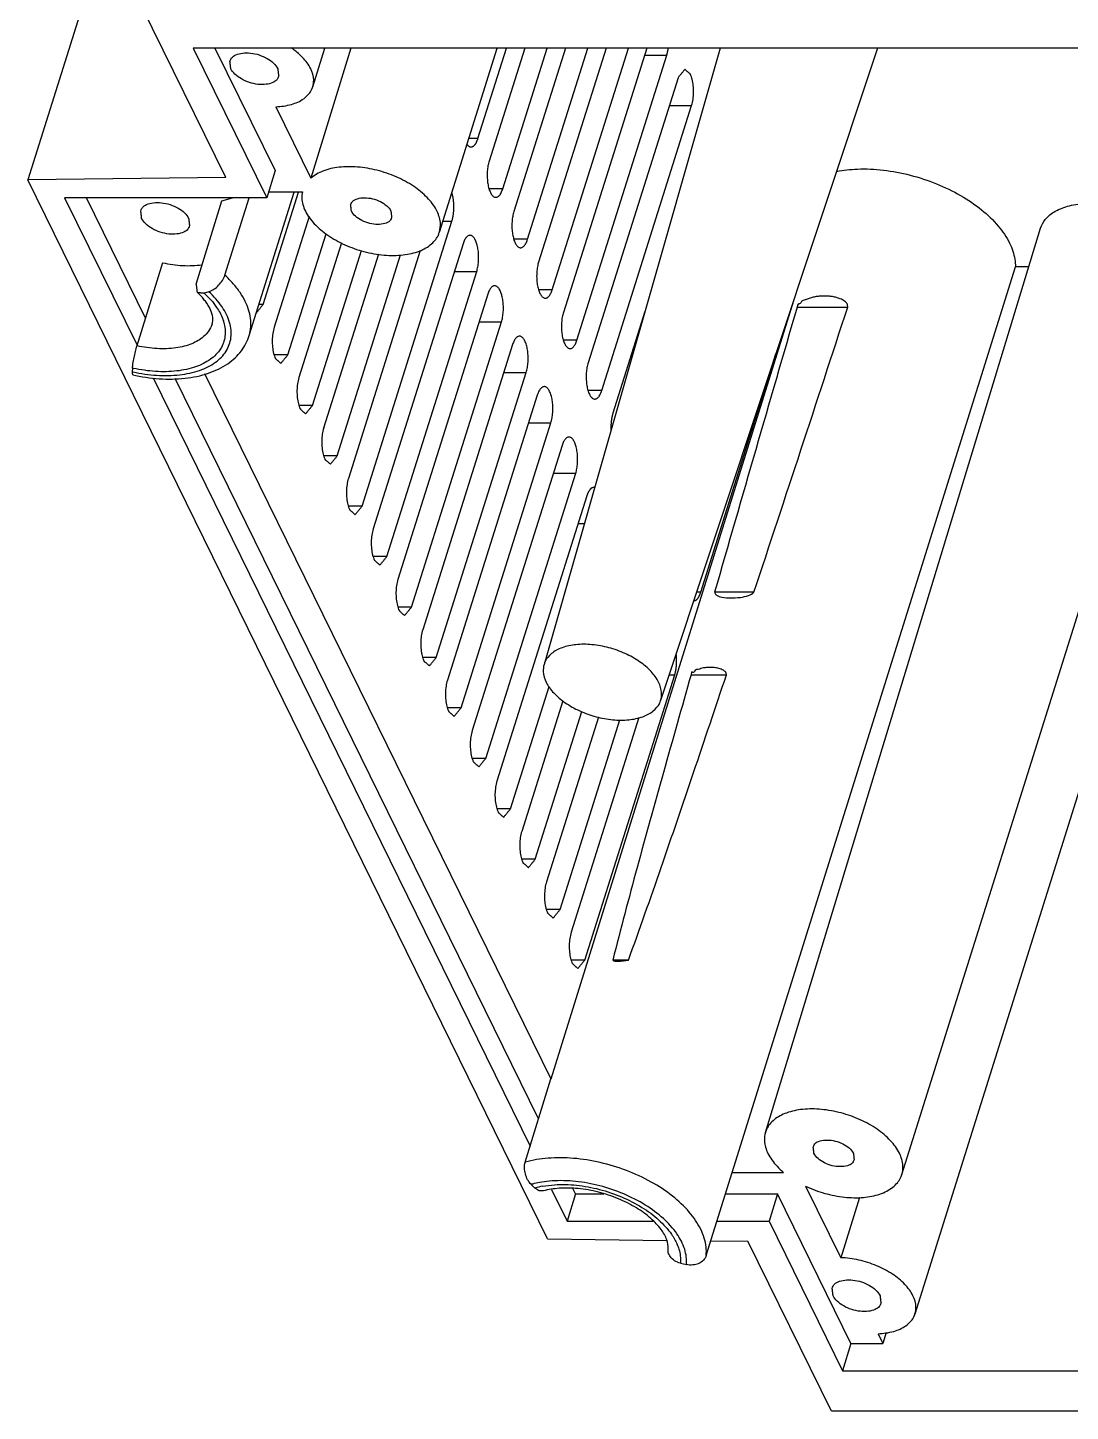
# Model space of a CAD drawing. Header units: millimetres. Extents: x 5016 to 6204, y 3065 to 3485.
# Drawn here: x 5956.8 to 6008.2, y 3147.3 to 3215.5 of the extents above; entities that cross this region are included whole.
import ezdxf

# ---------------------------------------------------------------- set-up
doc = ezdxf.new("R2010")
doc.units = ezdxf.units.MM

msp = doc.modelspace()

# ---------------------------------------------------------------- linework, layer by layer
at = {"color": 7}
for p, q in [((5970.634, 3251.797), (5956.839, 3208.021)), ((5966.604, 3208.137), (5962.489, 3216.521)), ((5965, 3214.52), (5968.621, 3207.141)), ((6085.549, 3214.52), (5965, 3214.52)), ((5966.072, 3214.52), (5969.035, 3208.481)), ((5972.775, 3214.52), (5970.797, 3208.102)), ((5970.891, 3212.604), (5971.492, 3214.52)), ((5977.133, 3205.435), (5979.982, 3214.52)), ((5979.036, 3210.06), (5980.442, 3214.52)), ((5981.344, 3214.52), (5979.585, 3208.941)), ((5980.256, 3207.574), (5982.446, 3214.52)), ((5983.347, 3214.52), (5980.805, 3206.455)), ((5981.477, 3205.087), (5984.45, 3214.52)), ((5985.351, 3214.52), (5982.026, 3203.968)), ((5990.982, 3214.52), (5982.291, 3184.116)), ((5982.697, 3202.601), (5986.453, 3214.52)), ((5987.355, 3214.52), (5983.246, 3201.482)), ((5998.738, 3214.52), (5988.038, 3182.34)), ((5983.917, 3200.114), (5988.349, 3214.175)), ((5987.246, 3214.175), (5988.349, 3214.175)), ((5988.898, 3213.056), (5984.466, 3198.995)), ((5969.067, 3211.625), (5970.797, 3208.102)), ((5985.137, 3197.628), (5989.569, 3211.689)), ((5988.467, 3211.689), (5989.569, 3211.689)), ((5979.036, 3210.06), (5978.583, 3210.06)), ((5966.604, 3208.137), (5956.839, 3208.021)), ((5969.035, 3208.481), (5968.621, 3207.141)), ((5982.468, 3155.794), (5956.838, 3208.023)), ((5967.76, 3200.339), (5969.98, 3207.418)), ((5968.44, 3201.872), (5970.188, 3207.418)), ((5970.38, 3207.418), (5968.707, 3207.418)), ((5980.256, 3207.574), (5979.586, 3207.574)), ((5958.661, 3207.141), (5962.234, 3199.86)), ((5968.621, 3207.141), (5958.661, 3207.141)), ((5962.648, 3201.2), (5959.732, 3207.141)), ((5965.14, 3202.882), (5966.406, 3206.98)), ((5966.406, 3206.98), (5966.93, 3207.141)), ((5966.563, 3203.318), (5967.756, 3207.141)), ((5970.712, 3206.218), (5968.989, 3200.753)), ((5969.66, 3199.385), (5971.545, 3205.364)), ((5973.321, 3191.926), (5977.752, 3205.987)), ((5977.306, 3205.987), (5977.752, 3205.987)), ((5993.205, 3161.052), (6006.774, 3205.634)), ((5972.304, 3204.913), (5970.209, 3198.266)), ((5978.301, 3204.868), (5973.87, 3190.807)), ((5981.477, 3205.087), (5980.806, 3205.087)), ((5970.88, 3196.899), (5973.286, 3204.53)), ((5974.133, 3204.359), (5971.429, 3195.78)), ((5972.101, 3194.413), (5975.223, 3204.318)), ((5976.193, 3204.534), (5972.65, 3193.294)), ((5963.492, 3203.932), (5962.225, 3199.834)), ((5974.541, 3189.44), (5978.973, 3203.5)), ((5977.87, 3203.5), (5978.973, 3203.5)), ((5991.57, 3159.079), (6005.53, 3203.726)), ((5999.933, 3158.973), (6013.882, 3203.437)), ((6006.194, 3203.726), (6005.53, 3203.726)), ((5982.697, 3202.601), (5982.026, 3202.601)), ((5965.77, 3202.506), (5965.544, 3202.436)), ((5979.522, 3202.381), (5975.09, 3188.321)), ((5988.41, 3182.224), (5994.6, 3202.078)), ((5968.44, 3201.872), (5968.24, 3201.872)), ((5987.266, 3201.52), (5985.686, 3196.509)), ((5994.767, 3201.743), (5997.263, 3201.743)), ((5975.761, 3186.953), (5980.193, 3201.014)), ((5979.091, 3201.014), (5980.193, 3201.014)), ((5980.742, 3199.895), (5976.31, 3185.834)), ((5983.917, 3200.114), (5983.246, 3200.114)), ((5969.66, 3199.385), (5968.99, 3199.385)), ((5990.018, 3187.682), (5993.725, 3199.445)), ((5962.004, 3198.734), (5961.994, 3198.557)), ((5976.981, 3184.467), (5981.413, 3198.527)), ((5980.311, 3198.527), (5981.413, 3198.527)), ((5963.021, 3198.256), (5981.609, 3160.376)), ((5982.021, 3161.722), (5964.106, 3198.227)), ((5982.638, 3163.681), (5965.576, 3198.45)), ((5981.962, 3197.409), (5977.53, 3183.348)), ((5985.137, 3197.628), (5984.466, 3197.628)), ((5970.88, 3196.899), (5970.21, 3196.899)), ((6000.581, 3152.102), (6014.529, 3196.567)), ((5978.201, 3181.98), (5982.633, 3196.041)), ((5981.531, 3196.041), (5982.633, 3196.041)), ((5972.101, 3194.413), (5971.43, 3194.413)), ((5983.182, 3194.922), (5978.75, 3180.861)), ((5979.422, 3179.494), (5983.853, 3193.555)), ((5982.751, 3193.555), (5983.853, 3193.555)), ((5984.402, 3192.436), (5979.971, 3178.375)), ((5973.321, 3191.926), (5972.65, 3191.926)), ((5983.971, 3191.068), (5984.278, 3191.068)), ((5974.541, 3189.44), (5973.87, 3189.44)), ((5990.018, 3187.682), (5989.814, 3187.682)), ((5992.639, 3187.682), (5990.701, 3187.682)), ((5975.761, 3186.953), (5975.091, 3186.953)), ((5976.981, 3184.467), (5976.311, 3184.467)), ((5984.302, 3169.548), (5988.734, 3183.609)), ((5988.46, 3183.609), (5988.734, 3183.609)), ((5989.539, 3183.609), (5991.283, 3183.609)), ((5980.642, 3177.007), (5982.544, 3183.043)), ((5983.222, 3182.334), (5981.191, 3175.889)), ((5982.636, 3163.695), (5988.41, 3182.224)), ((5978.201, 3181.98), (5977.531, 3181.98)), ((5981.862, 3174.521), (5984.155, 3181.797)), ((5984.972, 3181.526), (5982.411, 3173.402)), ((5986.969, 3181.506), (5983.631, 3170.916)), ((5983.082, 3172.035), (5986.033, 3181.398)), ((5979.422, 3179.494), (5978.751, 3179.494)), ((5980.642, 3177.007), (5979.971, 3177.007)), ((5981.862, 3174.521), (5981.191, 3174.521)), ((5983.082, 3172.035), (5982.412, 3172.035)), ((5984.302, 3169.548), (5983.632, 3169.548)), ((5986.453, 3169.548), (5985.679, 3169.548)), ((5981.367, 3159.583), (5982.622, 3163.691)), ((5990.285, 3154.98), (5991.569, 3159.074)), ((5991.57, 3159.079), (5994.101, 3159.079)), ((5981.659, 3158.483), (5981.844, 3158.306)), ((5983.839, 3158.016), (5983.708, 3158.283)), ((5995.189, 3158.395), (5996.918, 3154.871)), ((5982.663, 3158.23), (5983.425, 3156.676)), ((5983.839, 3158.016), (5983.425, 3156.676)), ((5983.839, 3158.016), (5985.234, 3158.016)), ((5991.237, 3158.016), (5993.8, 3158.016)), ((5993.8, 3158.016), (5993.386, 3156.676)), ((5997.418, 3150.642), (5993.8, 3158.016)), ((5997.844, 3157.847), (5996.918, 3154.871)), ((5983.425, 3156.676), (5987.679, 3156.676)), ((5990.817, 3156.676), (5993.386, 3156.676)), ((5993.386, 3156.676), (5997.007, 3149.297)), ((5982.467, 3155.796), (5988.349, 3155.727)), ((5990.512, 3155.702), (5992.346, 3155.68)), ((5996.46, 3147.296), (5992.346, 3155.68)), ((5989.016, 3154.604), (5989.311, 3154.534)), ((5998.757, 3151.124), (5998.994, 3150.642)), ((5999.161, 3151.184), (5998.994, 3150.642)), ((5997.418, 3150.642), (5997.007, 3149.297)), ((5997.418, 3150.642), (5998.994, 3150.642)), ((5997.007, 3149.297), (6117.556, 3149.297)), ((6120.067, 3147.296), (5996.46, 3147.296))]:
    msp.add_line(p, q, dxfattribs=at)
for points in [[(5978.494, 3209.773, 0), (5978.505, 3209.759, 0), (5978.516, 3209.745, 0), (5978.527, 3209.733, 0), (5978.538, 3209.721, 0), (5978.549, 3209.71, 0), (5978.56, 3209.7, 0), (5978.572, 3209.691, 0), (5978.583, 3209.683, 0), (5978.595, 3209.675, 0), (5978.606, 3209.668, 0), (5978.618, 3209.662, 0), (5978.63, 3209.657, 0), (5978.642, 3209.653, 0), (5978.654, 3209.649, 0), (5978.665, 3209.647, 0), (5978.677, 3209.645, 0), (5978.689, 3209.644, 0), (5978.701, 3209.644, 0), (5978.713, 3209.645, 0), (5978.725, 3209.646, 0), (5978.737, 3209.649, 0), (5978.749, 3209.652, 0), (5978.761, 3209.656, 0), (5978.773, 3209.661, 0), (5978.785, 3209.667, 0), (5978.797, 3209.674, 0), (5978.808, 3209.681, 0), (5978.82, 3209.689, 0), (5978.831, 3209.699, 0), (5978.843, 3209.708, 0), (5978.854, 3209.719, 0), (5978.865, 3209.731, 0), (5978.876, 3209.743, 0), (5978.887, 3209.756, 0), (5978.898, 3209.77, 0), (5978.908, 3209.784, 0), (5978.919, 3209.8, 0), (5978.929, 3209.816, 0), (5978.939, 3209.833, 0), (5978.949, 3209.85, 0), (5978.959, 3209.868, 0), (5978.968, 3209.887, 0), (5978.977, 3209.906, 0), (5978.987, 3209.927, 0), (5978.995, 3209.947, 0), (5979.004, 3209.969, 0), (5979.012, 3209.991, 0), (5979.021, 3210.013, 0), (5979.029, 3210.036, 0), (5979.036, 3210.06, 0)], [(5979.585, 3208.941, 0), (5979.569, 3208.886, 0), (5979.554, 3208.828, 0), (5979.54, 3208.768, 0), (5979.528, 3208.705, 0), (5979.518, 3208.641, 0), (5979.509, 3208.576, 0), (5979.502, 3208.509, 0), (5979.496, 3208.441, 0), (5979.492, 3208.373, 0), (5979.49, 3208.304, 0), (5979.489, 3208.235, 0), (5979.49, 3208.166, 0), (5979.493, 3208.097, 0), (5979.498, 3208.029, 0), (5979.504, 3207.962, 0), (5979.512, 3207.896, 0), (5979.521, 3207.832, 0), (5979.532, 3207.769, 0), (5979.545, 3207.708, 0), (5979.559, 3207.649, 0), (5979.574, 3207.593, 0), (5979.591, 3207.539, 0), (5979.609, 3207.488, 0), (5979.629, 3207.44, 0), (5979.649, 3207.396, 0), (5979.671, 3207.355, 0), (5979.694, 3207.317, 0), (5979.717, 3207.283, 0), (5979.741, 3207.253, 0), (5979.766, 3207.227, 0), (5979.792, 3207.205, 0), (5979.818, 3207.187, 0), (5979.845, 3207.173, 0), (5979.871, 3207.164, 0), (5979.898, 3207.158, 0), (5979.926, 3207.158, 0), (5979.953, 3207.161, 0), (5979.98, 3207.169, 0), (5980.006, 3207.181, 0), (5980.033, 3207.198, 0), (5980.059, 3207.218, 0), (5980.084, 3207.243, 0), (5980.109, 3207.272, 0), (5980.133, 3207.304, 0), (5980.156, 3207.341, 0), (5980.178, 3207.381, 0), (5980.2, 3207.424, 0), (5980.22, 3207.471, 0), (5980.239, 3207.521, 0), (5980.256, 3207.574, 0)], [(5977.752, 3205.987, 0), (5977.76, 3206.011, 0), (5977.767, 3206.036, 0), (5977.774, 3206.061, 0), (5977.78, 3206.086, 0), (5977.786, 3206.112, 0), (5977.793, 3206.139, 0), (5977.798, 3206.165, 0), (5977.804, 3206.193, 0), (5977.809, 3206.22, 0), (5977.814, 3206.248, 0), (5977.818, 3206.276, 0), (5977.822, 3206.305, 0), (5977.826, 3206.334, 0), (5977.83, 3206.363, 0), (5977.833, 3206.392, 0), (5977.836, 3206.421, 0), (5977.839, 3206.451, 0), (5977.841, 3206.481, 0), (5977.843, 3206.511, 0), (5977.845, 3206.541, 0), (5977.846, 3206.571, 0), (5977.847, 3206.602, 0), (5977.848, 3206.632, 0), (5977.848, 3206.662, 0), (5977.848, 3206.693, 0), (5977.848, 3206.723, 0), (5977.847, 3206.754, 0), (5977.847, 3206.784, 0), (5977.845, 3206.814, 0), (5977.844, 3206.844, 0), (5977.842, 3206.874, 0), (5977.839, 3206.904, 0), (5977.837, 3206.934, 0), (5977.834, 3206.963, 0), (5977.831, 3206.992, 0), (5977.827, 3207.021, 0), (5977.823, 3207.05, 0), (5977.819, 3207.078, 0), (5977.815, 3207.106, 0), (5977.81, 3207.134, 0), (5977.805, 3207.161, 0), (5977.8, 3207.188, 0), (5977.794, 3207.215, 0), (5977.788, 3207.241, 0), (5977.782, 3207.267, 0), (5977.775, 3207.292, 0), (5977.768, 3207.317, 0), (5977.761, 3207.342, 0), (5977.754, 3207.365, 0), (5977.746, 3207.389, 0)], [(5980.806, 3206.455, 0), (5980.789, 3206.399, 0), (5980.774, 3206.341, 0), (5980.761, 3206.281, 0), (5980.749, 3206.219, 0), (5980.738, 3206.155, 0), (5980.729, 3206.09, 0), (5980.722, 3206.023, 0), (5980.716, 3205.955, 0), (5980.712, 3205.887, 0), (5980.71, 3205.818, 0), (5980.709, 3205.749, 0), (5980.711, 3205.68, 0), (5980.713, 3205.611, 0), (5980.718, 3205.543, 0), (5980.724, 3205.476, 0), (5980.732, 3205.41, 0), (5980.741, 3205.345, 0), (5980.753, 3205.282, 0), (5980.765, 3205.222, 0), (5980.779, 3205.163, 0), (5980.795, 3205.106, 0), (5980.811, 3205.053, 0), (5980.83, 3205.002, 0), (5980.849, 3204.954, 0), (5980.87, 3204.909, 0), (5980.891, 3204.868, 0), (5980.914, 3204.83, 0), (5980.937, 3204.796, 0), (5980.962, 3204.766, 0), (5980.987, 3204.74, 0), (5981.012, 3204.718, 0), (5981.038, 3204.7, 0), (5981.065, 3204.687, 0), (5981.092, 3204.677, 0), (5981.119, 3204.672, 0), (5981.146, 3204.671, 0), (5981.173, 3204.675, 0), (5981.2, 3204.683, 0), (5981.227, 3204.695, 0), (5981.253, 3204.711, 0), (5981.279, 3204.732, 0), (5981.304, 3204.757, 0), (5981.329, 3204.785, 0), (5981.353, 3204.818, 0), (5981.376, 3204.854, 0), (5981.399, 3204.894, 0), (5981.42, 3204.938, 0), (5981.44, 3204.985, 0), (5981.459, 3205.034, 0), (5981.477, 3205.087, 0)], [(5978.972, 3203.5, 0), (5978.989, 3203.556, 0), (5979.004, 3203.614, 0), (5979.017, 3203.674, 0), (5979.029, 3203.736, 0), (5979.04, 3203.8, 0), (5979.049, 3203.865, 0), (5979.056, 3203.932, 0), (5979.062, 3204, 0), (5979.066, 3204.068, 0), (5979.068, 3204.137, 0), (5979.069, 3204.206, 0), (5979.067, 3204.275, 0), (5979.065, 3204.344, 0), (5979.06, 3204.412, 0), (5979.054, 3204.479, 0), (5979.046, 3204.545, 0), (5979.037, 3204.61, 0), (5979.026, 3204.673, 0), (5979.013, 3204.733, 0), (5978.999, 3204.792, 0), (5978.983, 3204.849, 0), (5978.967, 3204.902, 0), (5978.948, 3204.953, 0), (5978.929, 3205.001, 0), (5978.909, 3205.046, 0), (5978.887, 3205.087, 0), (5978.864, 3205.125, 0), (5978.841, 3205.159, 0), (5978.817, 3205.189, 0), (5978.792, 3205.215, 0), (5978.766, 3205.237, 0), (5978.74, 3205.255, 0), (5978.713, 3205.268, 0), (5978.686, 3205.278, 0), (5978.659, 3205.283, 0), (5978.632, 3205.284, 0), (5978.605, 3205.28, 0), (5978.578, 3205.272, 0), (5978.552, 3205.26, 0), (5978.525, 3205.244, 0), (5978.499, 3205.223, 0), (5978.474, 3205.198, 0), (5978.449, 3205.17, 0), (5978.425, 3205.137, 0), (5978.402, 3205.101, 0), (5978.379, 3205.061, 0), (5978.358, 3205.017, 0), (5978.338, 3204.97, 0), (5978.319, 3204.921, 0), (5978.301, 3204.868, 0)], [(5982.026, 3203.968, 0), (5982.009, 3203.913, 0), (5981.994, 3203.855, 0), (5981.981, 3203.795, 0), (5981.969, 3203.733, 0), (5981.958, 3203.669, 0), (5981.949, 3203.603, 0), (5981.942, 3203.536, 0), (5981.936, 3203.469, 0), (5981.932, 3203.4, 0), (5981.93, 3203.331, 0), (5981.929, 3203.262, 0), (5981.931, 3203.193, 0), (5981.933, 3203.125, 0), (5981.938, 3203.057, 0), (5981.944, 3202.989, 0), (5981.952, 3202.923, 0), (5981.961, 3202.859, 0), (5981.972, 3202.796, 0), (5981.985, 3202.735, 0), (5981.999, 3202.676, 0), (5982.015, 3202.62, 0), (5982.031, 3202.566, 0), (5982.05, 3202.515, 0), (5982.069, 3202.468, 0), (5982.09, 3202.423, 0), (5982.111, 3202.382, 0), (5982.134, 3202.344, 0), (5982.157, 3202.31, 0), (5982.181, 3202.28, 0), (5982.206, 3202.254, 0), (5982.232, 3202.232, 0), (5982.258, 3202.214, 0), (5982.285, 3202.2, 0), (5982.312, 3202.191, 0), (5982.339, 3202.186, 0), (5982.366, 3202.185, 0), (5982.393, 3202.188, 0), (5982.42, 3202.196, 0), (5982.447, 3202.208, 0), (5982.473, 3202.225, 0), (5982.499, 3202.246, 0), (5982.524, 3202.27, 0), (5982.549, 3202.299, 0), (5982.573, 3202.332, 0), (5982.596, 3202.368, 0), (5982.619, 3202.408, 0), (5982.64, 3202.451, 0), (5982.66, 3202.498, 0), (5982.679, 3202.548, 0), (5982.697, 3202.601, 0)], [(5980.193, 3201.014, 0), (5980.209, 3201.069, 0), (5980.224, 3201.127, 0), (5980.238, 3201.187, 0), (5980.25, 3201.25, 0), (5980.26, 3201.314, 0), (5980.269, 3201.379, 0), (5980.276, 3201.446, 0), (5980.282, 3201.514, 0), (5980.286, 3201.582, 0), (5980.288, 3201.651, 0), (5980.289, 3201.72, 0), (5980.288, 3201.789, 0), (5980.285, 3201.858, 0), (5980.28, 3201.926, 0), (5980.274, 3201.993, 0), (5980.266, 3202.059, 0), (5980.257, 3202.123, 0), (5980.246, 3202.186, 0), (5980.233, 3202.247, 0), (5980.219, 3202.306, 0), (5980.204, 3202.362, 0), (5980.187, 3202.416, 0), (5980.169, 3202.467, 0), (5980.149, 3202.515, 0), (5980.129, 3202.559, 0), (5980.107, 3202.6, 0), (5980.085, 3202.638, 0), (5980.061, 3202.672, 0), (5980.037, 3202.702, 0), (5980.012, 3202.728, 0), (5979.986, 3202.75, 0), (5979.96, 3202.768, 0), (5979.933, 3202.782, 0), (5979.907, 3202.792, 0), (5979.88, 3202.797, 0), (5979.853, 3202.797, 0), (5979.825, 3202.794, 0), (5979.798, 3202.786, 0), (5979.772, 3202.774, 0), (5979.745, 3202.757, 0), (5979.719, 3202.737, 0), (5979.694, 3202.712, 0), (5979.669, 3202.683, 0), (5979.645, 3202.651, 0), (5979.622, 3202.614, 0), (5979.6, 3202.574, 0), (5979.578, 3202.531, 0), (5979.558, 3202.484, 0), (5979.539, 3202.434, 0), (5979.522, 3202.381, 0)], [(5983.246, 3201.482, 0), (5983.229, 3201.426, 0), (5983.214, 3201.369, 0), (5983.201, 3201.308, 0), (5983.189, 3201.246, 0), (5983.178, 3201.182, 0), (5983.169, 3201.117, 0), (5983.162, 3201.05, 0), (5983.156, 3200.982, 0), (5983.152, 3200.914, 0), (5983.15, 3200.845, 0), (5983.15, 3200.776, 0), (5983.151, 3200.707, 0), (5983.154, 3200.638, 0), (5983.158, 3200.57, 0), (5983.164, 3200.503, 0), (5983.172, 3200.437, 0), (5983.182, 3200.373, 0), (5983.193, 3200.31, 0), (5983.205, 3200.249, 0), (5983.219, 3200.19, 0), (5983.235, 3200.134, 0), (5983.252, 3200.08, 0), (5983.27, 3200.029, 0), (5983.289, 3199.981, 0), (5983.31, 3199.937, 0), (5983.331, 3199.895, 0), (5983.354, 3199.858, 0), (5983.377, 3199.824, 0), (5983.402, 3199.794, 0), (5983.427, 3199.767, 0), (5983.452, 3199.745, 0), (5983.478, 3199.727, 0), (5983.505, 3199.714, 0), (5983.532, 3199.704, 0), (5983.559, 3199.699, 0), (5983.586, 3199.698, 0), (5983.613, 3199.702, 0), (5983.64, 3199.71, 0), (5983.667, 3199.722, 0), (5983.693, 3199.739, 0), (5983.719, 3199.759, 0), (5983.745, 3199.784, 0), (5983.769, 3199.813, 0), (5983.793, 3199.845, 0), (5983.817, 3199.882, 0), (5983.839, 3199.922, 0), (5983.86, 3199.965, 0), (5983.88, 3200.012, 0), (5983.899, 3200.062, 0), (5983.917, 3200.114, 0)], [(5981.413, 3198.527, 0), (5981.429, 3198.583, 0), (5981.444, 3198.641, 0), (5981.458, 3198.701, 0), (5981.47, 3198.763, 0), (5981.48, 3198.827, 0), (5981.489, 3198.893, 0), (5981.497, 3198.959, 0), (5981.502, 3199.027, 0), (5981.506, 3199.096, 0), (5981.508, 3199.164, 0), (5981.509, 3199.234, 0), (5981.508, 3199.303, 0), (5981.505, 3199.371, 0), (5981.501, 3199.439, 0), (5981.494, 3199.506, 0), (5981.486, 3199.572, 0), (5981.477, 3199.637, 0), (5981.466, 3199.7, 0), (5981.453, 3199.761, 0), (5981.439, 3199.819, 0), (5981.424, 3199.876, 0), (5981.407, 3199.929, 0), (5981.389, 3199.98, 0), (5981.369, 3200.028, 0), (5981.349, 3200.073, 0), (5981.327, 3200.114, 0), (5981.305, 3200.152, 0), (5981.281, 3200.186, 0), (5981.257, 3200.216, 0), (5981.232, 3200.242, 0), (5981.206, 3200.264, 0), (5981.18, 3200.282, 0), (5981.154, 3200.296, 0), (5981.127, 3200.305, 0), (5981.1, 3200.31, 0), (5981.073, 3200.311, 0), (5981.046, 3200.307, 0), (5981.019, 3200.299, 0), (5980.992, 3200.287, 0), (5980.966, 3200.271, 0), (5980.94, 3200.25, 0), (5980.914, 3200.225, 0), (5980.889, 3200.197, 0), (5980.865, 3200.164, 0), (5980.842, 3200.128, 0), (5980.82, 3200.088, 0), (5980.799, 3200.044, 0), (5980.779, 3199.998, 0), (5980.76, 3199.948, 0), (5980.742, 3199.895, 0)], [(5984.466, 3198.995, 0), (5984.45, 3198.94, 0), (5984.435, 3198.882, 0), (5984.421, 3198.822, 0), (5984.409, 3198.76, 0), (5984.398, 3198.696, 0), (5984.39, 3198.63, 0), (5984.382, 3198.563, 0), (5984.377, 3198.496, 0), (5984.373, 3198.427, 0), (5984.37, 3198.358, 0), (5984.37, 3198.289, 0), (5984.371, 3198.22, 0), (5984.374, 3198.151, 0), (5984.378, 3198.083, 0), (5984.385, 3198.016, 0), (5984.392, 3197.95, 0), (5984.402, 3197.886, 0), (5984.413, 3197.823, 0), (5984.425, 3197.762, 0), (5984.44, 3197.703, 0), (5984.455, 3197.647, 0), (5984.472, 3197.593, 0), (5984.49, 3197.542, 0), (5984.509, 3197.495, 0), (5984.53, 3197.45, 0), (5984.552, 3197.409, 0), (5984.574, 3197.371, 0), (5984.598, 3197.337, 0), (5984.622, 3197.307, 0), (5984.647, 3197.281, 0), (5984.673, 3197.259, 0), (5984.699, 3197.241, 0), (5984.725, 3197.227, 0), (5984.752, 3197.218, 0), (5984.779, 3197.213, 0), (5984.806, 3197.212, 0), (5984.833, 3197.215, 0), (5984.86, 3197.223, 0), (5984.887, 3197.235, 0), (5984.913, 3197.252, 0), (5984.939, 3197.273, 0), (5984.965, 3197.297, 0), (5984.99, 3197.326, 0), (5985.014, 3197.359, 0), (5985.037, 3197.395, 0), (5985.059, 3197.435, 0), (5985.08, 3197.478, 0), (5985.1, 3197.525, 0), (5985.119, 3197.575, 0), (5985.137, 3197.628, 0)], [(5982.633, 3196.041, 0), (5982.65, 3196.096, 0), (5982.665, 3196.154, 0), (5982.678, 3196.215, 0), (5982.69, 3196.277, 0), (5982.701, 3196.341, 0), (5982.71, 3196.406, 0), (5982.717, 3196.473, 0), (5982.722, 3196.541, 0), (5982.726, 3196.609, 0), (5982.729, 3196.678, 0), (5982.729, 3196.747, 0), (5982.728, 3196.816, 0), (5982.725, 3196.885, 0), (5982.721, 3196.953, 0), (5982.715, 3197.02, 0), (5982.707, 3197.086, 0), (5982.697, 3197.15, 0), (5982.686, 3197.213, 0), (5982.674, 3197.274, 0), (5982.66, 3197.333, 0), (5982.644, 3197.389, 0), (5982.627, 3197.443, 0), (5982.609, 3197.494, 0), (5982.59, 3197.542, 0), (5982.569, 3197.586, 0), (5982.548, 3197.628, 0), (5982.525, 3197.665, 0), (5982.501, 3197.699, 0), (5982.477, 3197.729, 0), (5982.452, 3197.756, 0), (5982.427, 3197.778, 0), (5982.4, 3197.796, 0), (5982.374, 3197.809, 0), (5982.347, 3197.819, 0), (5982.32, 3197.824, 0), (5982.293, 3197.825, 0), (5982.266, 3197.821, 0), (5982.239, 3197.813, 0), (5982.212, 3197.801, 0), (5982.186, 3197.784, 0), (5982.16, 3197.764, 0), (5982.134, 3197.739, 0), (5982.11, 3197.71, 0), (5982.086, 3197.678, 0), (5982.062, 3197.641, 0), (5982.04, 3197.601, 0), (5982.019, 3197.558, 0), (5981.999, 3197.511, 0), (5981.98, 3197.461, 0), (5981.962, 3197.409, 0)], [(5985.686, 3196.509, 0), (5985.682, 3196.495, 0), (5985.678, 3196.481, 0), (5985.674, 3196.467, 0), (5985.67, 3196.453, 0), (5985.666, 3196.438, 0), (5985.662, 3196.423, 0), (5985.658, 3196.409, 0), (5985.654, 3196.394, 0), (5985.651, 3196.378, 0), (5985.647, 3196.363, 0), (5985.644, 3196.348, 0), (5985.641, 3196.332, 0), (5985.637, 3196.317, 0), (5985.634, 3196.301, 0), (5985.631, 3196.285, 0), (5985.628, 3196.269, 0), (5985.626, 3196.253, 0), (5985.623, 3196.237, 0), (5985.62, 3196.22, 0), (5985.618, 3196.204, 0), (5985.616, 3196.187, 0), (5985.613, 3196.171, 0), (5985.611, 3196.154, 0), (5985.609, 3196.137, 0), (5985.607, 3196.12, 0), (5985.605, 3196.103, 0), (5985.603, 3196.086, 0), (5985.602, 3196.069, 0), (5985.6, 3196.052, 0), (5985.599, 3196.035, 0), (5985.597, 3196.018, 0), (5985.596, 3196, 0), (5985.595, 3195.983, 0), (5985.594, 3195.966, 0), (5985.593, 3195.948, 0), (5985.592, 3195.931, 0), (5985.592, 3195.913, 0), (5985.591, 3195.896, 0), (5985.591, 3195.878, 0), (5985.59, 3195.861, 0), (5985.59, 3195.843, 0), (5985.59, 3195.826, 0), (5985.59, 3195.808, 0), (5985.59, 3195.79, 0), (5985.59, 3195.773, 0), (5985.591, 3195.755, 0), (5985.591, 3195.738, 0), (5985.592, 3195.72, 0), (5985.592, 3195.703, 0), (5985.593, 3195.686, 0)], [(5983.853, 3193.555, 0), (5983.87, 3193.61, 0), (5983.885, 3193.668, 0), (5983.898, 3193.728, 0), (5983.91, 3193.79, 0), (5983.921, 3193.854, 0), (5983.93, 3193.92, 0), (5983.937, 3193.987, 0), (5983.943, 3194.054, 0), (5983.947, 3194.123, 0), (5983.949, 3194.192, 0), (5983.949, 3194.261, 0), (5983.948, 3194.33, 0), (5983.945, 3194.398, 0), (5983.941, 3194.466, 0), (5983.935, 3194.534, 0), (5983.927, 3194.6, 0), (5983.917, 3194.664, 0), (5983.906, 3194.727, 0), (5983.894, 3194.788, 0), (5983.88, 3194.847, 0), (5983.864, 3194.903, 0), (5983.847, 3194.957, 0), (5983.829, 3195.008, 0), (5983.81, 3195.055, 0), (5983.789, 3195.1, 0), (5983.768, 3195.141, 0), (5983.745, 3195.179, 0), (5983.722, 3195.213, 0), (5983.697, 3195.243, 0), (5983.672, 3195.269, 0), (5983.647, 3195.291, 0), (5983.621, 3195.309, 0), (5983.594, 3195.323, 0), (5983.567, 3195.332, 0), (5983.54, 3195.337, 0), (5983.513, 3195.338, 0), (5983.486, 3195.335, 0), (5983.459, 3195.327, 0), (5983.432, 3195.314, 0), (5983.406, 3195.298, 0), (5983.38, 3195.277, 0), (5983.355, 3195.253, 0), (5983.33, 3195.224, 0), (5983.306, 3195.191, 0), (5983.283, 3195.155, 0), (5983.26, 3195.115, 0), (5983.239, 3195.071, 0), (5983.219, 3195.025, 0), (5983.2, 3194.975, 0), (5983.182, 3194.922, 0)], [(5984.784, 3192.847, 0), (5984.776, 3192.849, 0), (5984.767, 3192.85, 0), (5984.758, 3192.851, 0), (5984.75, 3192.852, 0), (5984.741, 3192.852, 0), (5984.733, 3192.852, 0), (5984.724, 3192.851, 0), (5984.715, 3192.85, 0), (5984.707, 3192.848, 0), (5984.698, 3192.846, 0), (5984.69, 3192.844, 0), (5984.681, 3192.841, 0), (5984.673, 3192.838, 0), (5984.664, 3192.834, 0), (5984.656, 3192.83, 0), (5984.647, 3192.825, 0), (5984.639, 3192.82, 0), (5984.63, 3192.815, 0), (5984.622, 3192.809, 0), (5984.614, 3192.802, 0), (5984.605, 3192.796, 0), (5984.597, 3192.789, 0), (5984.589, 3192.781, 0), (5984.581, 3192.773, 0), (5984.573, 3192.765, 0), (5984.565, 3192.756, 0), (5984.557, 3192.747, 0), (5984.55, 3192.737, 0), (5984.542, 3192.727, 0), (5984.534, 3192.717, 0), (5984.527, 3192.706, 0), (5984.519, 3192.695, 0), (5984.512, 3192.684, 0), (5984.504, 3192.672, 0), (5984.497, 3192.66, 0), (5984.49, 3192.647, 0), (5984.483, 3192.634, 0), (5984.476, 3192.621, 0), (5984.469, 3192.607, 0), (5984.463, 3192.593, 0), (5984.456, 3192.579, 0), (5984.45, 3192.564, 0), (5984.443, 3192.549, 0), (5984.437, 3192.534, 0), (5984.431, 3192.518, 0), (5984.425, 3192.502, 0), (5984.419, 3192.486, 0), (5984.413, 3192.47, 0), (5984.408, 3192.453, 0), (5984.402, 3192.436, 0)], [(5989.678, 3187.266, 0), (5989.686, 3187.266, 0), (5989.693, 3187.267, 0), (5989.701, 3187.267, 0), (5989.709, 3187.269, 0), (5989.717, 3187.27, 0), (5989.724, 3187.272, 0), (5989.732, 3187.275, 0), (5989.74, 3187.277, 0), (5989.748, 3187.28, 0), (5989.755, 3187.284, 0), (5989.763, 3187.287, 0), (5989.77, 3187.291, 0), (5989.778, 3187.296, 0), (5989.786, 3187.301, 0), (5989.793, 3187.306, 0), (5989.801, 3187.311, 0), (5989.808, 3187.317, 0), (5989.816, 3187.323, 0), (5989.823, 3187.33, 0), (5989.83, 3187.336, 0), (5989.837, 3187.343, 0), (5989.845, 3187.351, 0), (5989.852, 3187.359, 0), (5989.859, 3187.367, 0), (5989.866, 3187.375, 0), (5989.873, 3187.384, 0), (5989.88, 3187.393, 0), (5989.887, 3187.403, 0), (5989.894, 3187.412, 0), (5989.9, 3187.422, 0), (5989.907, 3187.433, 0), (5989.914, 3187.443, 0), (5989.92, 3187.454, 0), (5989.927, 3187.465, 0), (5989.933, 3187.477, 0), (5989.939, 3187.489, 0), (5989.946, 3187.501, 0), (5989.952, 3187.513, 0), (5989.958, 3187.526, 0), (5989.964, 3187.539, 0), (5989.969, 3187.552, 0), (5989.975, 3187.566, 0), (5989.981, 3187.579, 0), (5989.986, 3187.593, 0), (5989.992, 3187.607, 0), (5989.997, 3187.622, 0), (5990.003, 3187.637, 0), (5990.008, 3187.652, 0), (5990.013, 3187.667, 0), (5990.018, 3187.682, 0)], [(5988.734, 3183.609, 0), (5988.739, 3183.626, 0), (5988.745, 3183.644, 0), (5988.75, 3183.662, 0), (5988.755, 3183.68, 0), (5988.759, 3183.698, 0), (5988.764, 3183.717, 0), (5988.769, 3183.736, 0), (5988.773, 3183.755, 0), (5988.777, 3183.774, 0), (5988.781, 3183.794, 0), (5988.785, 3183.814, 0), (5988.789, 3183.834, 0), (5988.793, 3183.854, 0), (5988.796, 3183.874, 0), (5988.799, 3183.894, 0), (5988.802, 3183.915, 0), (5988.805, 3183.936, 0), (5988.808, 3183.957, 0), (5988.811, 3183.978, 0), (5988.813, 3183.999, 0), (5988.816, 3184.02, 0), (5988.818, 3184.042, 0), (5988.82, 3184.063, 0), (5988.822, 3184.085, 0), (5988.823, 3184.106, 0), (5988.825, 3184.128, 0), (5988.826, 3184.15, 0), (5988.827, 3184.172, 0), (5988.828, 3184.194, 0), (5988.829, 3184.216, 0), (5988.829, 3184.238, 0), (5988.83, 3184.26, 0), (5988.83, 3184.282, 0), (5988.83, 3184.304, 0), (5988.83, 3184.326, 0), (5988.83, 3184.348, 0), (5988.829, 3184.37, 0), (5988.829, 3184.392, 0), (5988.828, 3184.414, 0), (5988.827, 3184.436, 0), (5988.826, 3184.458, 0), (5988.825, 3184.479, 0), (5988.823, 3184.501, 0), (5988.821, 3184.523, 0), (5988.82, 3184.544, 0), (5988.818, 3184.565, 0), (5988.815, 3184.587, 0), (5988.813, 3184.608, 0), (5988.811, 3184.629, 0), (5988.808, 3184.65, 0)]]:
    msp.add_polyline3d(points, dxfattribs=at)
for centre, radius, start, end in [((5963.177, 3200.207), 3.031, 37.02957, 41.43552), ((9448.191, 2195.426), 3597.055, 163.754049, 163.987193), ((2990.903, 4182.617), 3162.327, 341.662054, 341.930232), ((5963.809, 3206.732), 8.374, 257.48176, 257.77022), ((5963.704, 3206.39), 7.842, 257.48165, 257.90196), ((5982.842, 3154.314), 4.334, 103.83017, 105.84053), ((5982.935, 3153.922), 4.737, 99.10871, 103.78678), ((5982.997, 3154.229), 4.237, 100.57487, 105.78949), ((5983.368, 3152.081), 6.227, 84.47699, 85.61735)]:
    msp.add_arc(centre, radius, start, end, dxfattribs=at)
for points, knots in [([(5966.802, 3213.851), (5966.844, 3213.96), (5966.894, 3214.067), (5967.108, 3214.203), (5967.443, 3214.286), (5967.839, 3214.283), (5968.253, 3214.192), (5968.641, 3214.023), (5968.96, 3213.796), (5969.117, 3213.603), (5969.168, 3213.497)], [0, 0, 0, 0, 0.053511, 0.15428, 0.278356, 0.423161, 0.579275, 0.734166, 0.878014, 1, 1, 1, 1]), ([(5970.789, 3213.499), (5970.688, 3213.704), (5970.399, 3214.088), (5970.032, 3214.389), (5969.832, 3214.526)], [0, 0, 0, 0, 0.485017, 1, 1, 1, 1]), ([(5969.215, 3213.147), (5969.174, 3213.038), (5969.123, 3212.931), (5968.91, 3212.795), (5968.575, 3212.712), (5968.179, 3212.715), (5967.765, 3212.807), (5967.377, 3212.975), (5967.058, 3213.202), (5966.9, 3213.395), (5966.85, 3213.501)], [0, 0, 0, 0, 0.053511, 0.15428, 0.278356, 0.423161, 0.579275, 0.734166, 0.878014, 1, 1, 1, 1]), ([(5970.889, 3212.602), (5970.924, 3212.714), (5970.967, 3213.022), (5970.873, 3213.326), (5970.789, 3213.499)], [0, 0, 0, 0, 0.37106, 1, 1, 1, 1]), ([(5989.567, 3211.682), (5989.602, 3211.793), (5989.645, 3211.998), (5989.671, 3212.327), (5989.658, 3212.66), (5989.607, 3212.966), (5989.549, 3213.141), (5989.499, 3213.246)], [0, 0, 0, 0, 0.195098, 0.410039, 0.62733, 0.829127, 1, 1, 1, 1]), ([(5969.067, 3211.625), (5969.329, 3211.634), (5969.813, 3211.699), (5970.437, 3211.964), (5970.777, 3212.315), (5970.862, 3212.519), (5970.898, 3212.63)], [0, 0, 0, 0, 0.358643, 0.661114, 0.915543, 1, 1, 1, 1]), ([(5977.132, 3205.435), (5977.18, 3205.589), (5977.216, 3205.976), (5977.001, 3206.586), (5976.529, 3207.195), (5975.848, 3207.744), (5975.007, 3208.197), (5974.075, 3208.515), (5973.122, 3208.678), (5972.217, 3208.674), (5971.422, 3208.501), (5970.971, 3208.253), (5970.797, 3208.102)], [0, 0, 0, 0, 0.059506, 0.138965, 0.232536, 0.340455, 0.459375, 0.583075, 0.702232, 0.814652, 0.914797, 1, 1, 1, 1]), ([(5996.709, 3208.437), (5997.05, 3208.503), (5997.824, 3208.584), (5999.048, 3208.526), (6000.356, 3208.279), (6001.635, 3207.859), (6002.821, 3207.285), (6003.854, 3206.588), (6004.681, 3205.802), (6005.092, 3205.203), (6005.24, 3204.9)], [0, 0, 0, 0, 0.106786, 0.237946, 0.375503, 0.514764, 0.650855, 0.779242, 0.896298, 1, 1, 1, 1]), ([(5970.381, 3207.426), (5970.357, 3207.311), (5970.342, 3207.11), (5970.395, 3206.79), (5970.476, 3206.584), (5970.527, 3206.479)], [0, 0, 0, 0, 0.312911, 0.643139, 1, 1, 1, 1]), ([(5962.409, 3206.472), (5962.45, 3206.581), (5962.501, 3206.688), (5962.714, 3206.824), (5963.049, 3206.907), (5963.445, 3206.904), (5963.859, 3206.812), (5964.247, 3206.644), (5964.566, 3206.417), (5964.724, 3206.224), (5964.774, 3206.118)], [0, 0, 0, 0, 0.053511, 0.15428, 0.278356, 0.423161, 0.579275, 0.734166, 0.878014, 1, 1, 1, 1]), ([(5972.76, 3206.784), (5972.804, 3206.892), (5972.857, 3207.001), (5973.116, 3207.111), (5973.46, 3207.152), (5973.847, 3207.101), (5974.223, 3206.964), (5974.538, 3206.761), (5974.694, 3206.581), (5974.745, 3206.476)], [0, 0, 0, 0, 0.077001, 0.197885, 0.348584, 0.520147, 0.696157, 0.860953, 1, 1, 1, 1]), ([(6006.774, 3205.633), (6006.822, 3205.788), (6007.006, 3206.127), (6007.51, 3206.521), (6008.22, 3206.778), (6009.069, 3206.878), (6010.001, 3206.818), (6010.956, 3206.602), (6011.867, 3206.245), (6012.675, 3205.77), (6013.324, 3205.209), (6013.644, 3204.766), (6013.755, 3204.54)], [0, 0, 0, 0, 0.059291, 0.137077, 0.227865, 0.332136, 0.447002, 0.567664, 0.688371, 0.803338, 0.90809, 1, 1, 1, 1]), ([(5964.822, 3205.768), (5964.78, 3205.659), (5964.73, 3205.552), (5964.516, 3205.416), (5964.181, 3205.333), (5963.785, 3205.336), (5963.371, 3205.428), (5962.983, 3205.596), (5962.664, 3205.823), (5962.507, 3206.016), (5962.456, 3206.122)], [0, 0, 0, 0, 0.053511, 0.15428, 0.278356, 0.423161, 0.579275, 0.734166, 0.878014, 1, 1, 1, 1]), ([(5970.527, 3206.48), (5970.639, 3206.252), (5970.968, 3205.807), (5971.637, 3205.251), (5972.469, 3204.791), (5973.41, 3204.458), (5974.385, 3204.283), (5975.316, 3204.283), (5976.123, 3204.461), (5976.752, 3204.804), (5977.052, 3205.199), (5977.093, 3205.309), (5977.128, 3205.421)], [0, 0, 0, 0, 0.097898, 0.210373, 0.334303, 0.463737, 0.594446, 0.715531, 0.821411, 0.910743, 0.987598, 1, 1, 1, 1]), ([(5974.781, 3206.175), (5974.736, 3206.067), (5974.683, 3205.959), (5974.424, 3205.848), (5974.08, 3205.807), (5973.693, 3205.858), (5973.317, 3205.995), (5973.002, 3206.198), (5972.846, 3206.378), (5972.795, 3206.484)], [0, 0, 0, 0, 0.077001, 0.197885, 0.348584, 0.520147, 0.696157, 0.860953, 1, 1, 1, 1]), ([(6005.24, 3204.9), (6005.304, 3204.771), (6005.411, 3204.513), (6005.51, 3204.118), (6005.531, 3203.854), (6005.53, 3203.726)], [0, 0, 0, 0, 0.352511, 0.684462, 1, 1, 1, 1]), ([(5963.492, 3203.932), (5963.82, 3203.859), (5964.462, 3203.768), (5965.118, 3203.789), (5965.43, 3203.835)], [0, 0, 0, 0, 0.516355, 1, 1, 1, 1]), ([(5965.758, 3202.502), (5965.869, 3202.537), (5966.031, 3202.622), (5966.258, 3202.814), (5966.445, 3203.049), (5966.531, 3203.217), (5966.566, 3203.329)], [0, 0, 0, 0, 0.23328, 0.493374, 0.756991, 1, 1, 1, 1]), ([(5967.567, 3202.02), (5967.492, 3202.173), (5967.312, 3202.479), (5966.973, 3202.913), (5966.707, 3203.185), (5966.563, 3203.318)], [0, 0, 0, 0, 0.309928, 0.642931, 1, 1, 1, 1]), ([(5962.035, 3198.548), (5962.417, 3198.465), (5963.18, 3198.355), (5964.291, 3198.369), (5965.284, 3198.574), (5966.09, 3198.961), (5966.66, 3199.527), (5966.917, 3200.248), (5966.826, 3201.035), (5966.428, 3201.817), (5966.013, 3202.281), (5965.77, 3202.506)], [0, 0, 0, 0, 0.141981, 0.278984, 0.401476, 0.507643, 0.599831, 0.685689, 0.776136, 0.87979, 1, 1, 1, 1]), ([(5965.544, 3202.436), (5965.771, 3202.225), (5966.125, 3201.83), (5966.377, 3201.362), (5966.451, 3201.161)], [0, 0, 0, 0, 0.590354, 1, 1, 1, 1]), ([(5965.932, 3200.909), (5965.969, 3201.021), (5965.979, 3201.262), (5965.853, 3201.649), (5965.695, 3201.901), (5965.597, 3202.032)], [0, 0, 0, 0, 0.265061, 0.592153, 1, 1, 1, 1]), ([(5967.76, 3200.339), (5967.846, 3200.626), (5967.879, 3201.219), (5967.696, 3201.757), (5967.567, 3202.02)], [0, 0, 0, 0, 0.490266, 1, 1, 1, 1]), ([(5997.266, 3201.76), (5997.262, 3201.878), (5997.198, 3201.978), (5997.1, 3202.047), (5997.002, 3202.11), (5996.896, 3202.16), (5996.698, 3202.222), (5996.507, 3202.263), (5996.309, 3202.287), (5996.106, 3202.294), (5995.903, 3202.286), (5995.701, 3202.263), (5995.502, 3202.223), (5995.311, 3202.164), (5995.108, 3202.08), (5994.967, 3202.04), (5994.935, 3201.876), (5994.778, 3201.912), (5994.775, 3201.764)], [0, 0, 0, 0, 0.041985, 0.091439, 0.14811, 0.210216, 0.275362, 0.342485, 0.411085, 0.480628, 0.550578, 0.620393, 0.689684, 0.758399, 0.8261, 0.891461, 0.951754, 1, 1, 1, 1]), ([(5966.44, 3201.191), (5966.479, 3201.081), (5966.559, 3200.839), (5966.619, 3200.319), (5966.377, 3199.644), (5965.844, 3199.113), (5965.088, 3198.751), (5964.157, 3198.559), (5963.122, 3198.545), (5962.413, 3198.647), (5962.06, 3198.722)], [0, 0, 0, 0, 0.025758, 0.139628, 0.247721, 0.363784, 0.497447, 0.651666, 0.824158, 1, 1, 1, 1]), ([(5965.934, 3200.914), (5965.84, 3200.648), (5965.54, 3200.254), (5964.913, 3199.895), (5964.113, 3199.699), (5963.192, 3199.671), (5962.551, 3199.762), (5962.225, 3199.834)], [0, 0, 0, 0, 0.17435, 0.342038, 0.53815, 0.760225, 1, 1, 1, 1]), ([(5968.991, 3200.76), (5968.956, 3200.648), (5968.913, 3200.444), (5968.887, 3200.115), (5968.9, 3199.781), (5968.951, 3199.475), (5969.008, 3199.301), (5969.059, 3199.195)], [0, 0, 0, 0, 0.195098, 0.410039, 0.62733, 0.829127, 1, 1, 1, 1]), ([(5962.015, 3198.402), (5962.446, 3198.306), (5963.305, 3198.179), (5964.569, 3198.195), (5965.723, 3198.431), (5966.688, 3198.887), (5967.395, 3199.535), (5967.675, 3200.071), (5967.76, 3200.339)], [0, 0, 0, 0, 0.200783, 0.39289, 0.571568, 0.731768, 0.87196, 1, 1, 1, 1]), ([(5962.028, 3198.954), (5962.045, 3199.07), (5962.079, 3199.258), (5962.144, 3199.548), (5962.194, 3199.732), (5962.228, 3199.844)], [0, 0, 0, 0, 0.326247, 0.675173, 1, 1, 1, 1]), ([(5970.211, 3198.273), (5970.177, 3198.162), (5970.133, 3197.957), (5970.107, 3197.628), (5970.12, 3197.295), (5970.171, 3196.989), (5970.229, 3196.814), (5970.279, 3196.709)], [0, 0, 0, 0, 0.195098, 0.410039, 0.62733, 0.829127, 1, 1, 1, 1]), ([(5971.432, 3195.787), (5971.397, 3195.675), (5971.353, 3195.471), (5971.327, 3195.142), (5971.34, 3194.808), (5971.392, 3194.502), (5971.449, 3194.328), (5971.499, 3194.222)], [0, 0, 0, 0, 0.195098, 0.410039, 0.62733, 0.829127, 1, 1, 1, 1]), ([(5972.652, 3193.301), (5972.617, 3193.189), (5972.574, 3192.984), (5972.547, 3192.655), (5972.56, 3192.322), (5972.612, 3192.016), (5972.669, 3191.841), (5972.72, 3191.736)], [0, 0, 0, 0, 0.195098, 0.410039, 0.62733, 0.829127, 1, 1, 1, 1]), ([(5973.872, 3190.814), (5973.837, 3190.703), (5973.794, 3190.498), (5973.767, 3190.169), (5973.781, 3189.836), (5973.832, 3189.529), (5973.889, 3189.355), (5973.94, 3189.249)], [0, 0, 0, 0, 0.195098, 0.410039, 0.62733, 0.829127, 1, 1, 1, 1]), ([(5975.092, 3188.328), (5975.057, 3188.216), (5975.014, 3188.012), (5974.988, 3187.683), (5975.001, 3187.349), (5975.052, 3187.043), (5975.109, 3186.868), (5975.16, 3186.763)], [0, 0, 0, 0, 0.195098, 0.410039, 0.62733, 0.829127, 1, 1, 1, 1]), ([(5990.701, 3187.682), (5990.735, 3187.546), (5991.006, 3187.432), (5991.53, 3187.39), (5992.119, 3187.432), (5992.506, 3187.546), (5992.639, 3187.682)], [0, 0, 0, 0, 0.092933, 0.25219, 0.525871, 1, 1, 1, 1]), ([(5976.312, 3185.841), (5976.277, 3185.73), (5976.234, 3185.525), (5976.208, 3185.196), (5976.221, 3184.863), (5976.272, 3184.557), (5976.329, 3184.382), (5976.38, 3184.277)], [0, 0, 0, 0, 0.195098, 0.410039, 0.62733, 0.829127, 1, 1, 1, 1]), ([(5987.941, 3183.248), (5987.846, 3183.441), (5987.567, 3183.82), (5986.998, 3184.294), (5986.29, 3184.687), (5985.496, 3184.97), (5984.677, 3185.121), (5983.896, 3185.128), (5983.208, 3184.989), (5982.662, 3184.71), (5982.372, 3184.358), (5982.328, 3184.248), (5982.297, 3184.136)], [0, 0, 0, 0, 0.096792, 0.208608, 0.331718, 0.460114, 0.586881, 0.705373, 0.810453, 0.900042, 0.977182, 1, 1, 1, 1]), ([(5982.292, 3184.118), (5982.259, 3184.005), (5982.228, 3183.705), (5982.32, 3183.412), (5982.4, 3183.248)], [0, 0, 0, 0, 0.385939, 1, 1, 1, 1]), ([(5989.539, 3183.609), (5989.084, 3182.006), (5988.187, 3178.843), (5986.885, 3174.16), (5986.065, 3171.073), (5985.679, 3169.548)], [0, 0, 0, 0, 0.342849, 0.676396, 1, 1, 1, 1]), ([(5986.453, 3169.548), (5987.005, 3171.061), (5988.083, 3174.14), (5989.682, 3178.831), (5990.746, 3182.002), (5991.283, 3183.609)], [0, 0, 0, 0, 0.325013, 0.65817, 1, 1, 1, 1]), ([(5991.288, 3183.62), (5991.275, 3183.739), (5991.18, 3183.816), (5991.072, 3183.865), (5990.963, 3183.909), (5990.851, 3183.941), (5990.736, 3183.964), (5990.62, 3183.979), (5990.504, 3183.984), (5990.327, 3183.976), (5990.142, 3183.953), (5990.02, 3183.94), (5989.915, 3183.846), (5989.721, 3183.897), (5989.669, 3183.629), (5989.552, 3183.83), (5989.546, 3183.628)], [0, 0, 0, 0, 0.047962, 0.103885, 0.168851, 0.239658, 0.314632, 0.392763, 0.47308, 0.554485, 0.635832, 0.716425, 0.795856, 0.872536, 0.943377, 1, 1, 1, 1]), ([(5977.532, 3183.355), (5977.498, 3183.243), (5977.454, 3183.039), (5977.428, 3182.71), (5977.441, 3182.376), (5977.492, 3182.07), (5977.55, 3181.895), (5977.6, 3181.79)], [0, 0, 0, 0, 0.195098, 0.410039, 0.62733, 0.829127, 1, 1, 1, 1]), ([(5982.4, 3183.248), (5982.495, 3183.055), (5982.774, 3182.677), (5983.343, 3182.203), (5984.051, 3181.809), (5984.845, 3181.526), (5985.664, 3181.376), (5986.445, 3181.369), (5987.132, 3181.507), (5987.678, 3181.787), (5987.954, 3182.115), (5987.999, 3182.223), (5988.035, 3182.334)], [0, 0, 0, 0, 0.097406, 0.209932, 0.333823, 0.463034, 0.590606, 0.70985, 0.815597, 0.905755, 0.983384, 1, 1, 1, 1]), ([(5988.037, 3182.34), (5988.077, 3182.462), (5988.117, 3182.778), (5988.021, 3183.085), (5987.941, 3183.248)], [0, 0, 0, 0, 0.413237, 1, 1, 1, 1]), ([(5978.753, 3180.868), (5978.718, 3180.757), (5978.674, 3180.552), (5978.648, 3180.223), (5978.661, 3179.89), (5978.713, 3179.584), (5978.77, 3179.409), (5978.82, 3179.304)], [0, 0, 0, 0, 0.195098, 0.410039, 0.62733, 0.829127, 1, 1, 1, 1]), ([(5979.973, 3178.382), (5979.938, 3178.27), (5979.895, 3178.066), (5979.868, 3177.737), (5979.881, 3177.403), (5979.933, 3177.097), (5979.99, 3176.923), (5980.041, 3176.817)], [0, 0, 0, 0, 0.195098, 0.410039, 0.62733, 0.829127, 1, 1, 1, 1]), ([(5981.193, 3175.895), (5981.158, 3175.784), (5981.115, 3175.579), (5981.088, 3175.25), (5981.102, 3174.917), (5981.153, 3174.611), (5981.21, 3174.436), (5981.261, 3174.331)], [0, 0, 0, 0, 0.195098, 0.410039, 0.62733, 0.829127, 1, 1, 1, 1]), ([(5982.413, 3173.409), (5982.378, 3173.297), (5982.335, 3173.093), (5982.309, 3172.764), (5982.322, 3172.43), (5982.373, 3172.124), (5982.43, 3171.95), (5982.481, 3171.844)], [0, 0, 0, 0, 0.195098, 0.410039, 0.62733, 0.829127, 1, 1, 1, 1]), ([(5983.633, 3170.923), (5983.598, 3170.811), (5983.555, 3170.606), (5983.529, 3170.278), (5983.542, 3169.944), (5983.593, 3169.638), (5983.65, 3169.463), (5983.701, 3169.358)], [0, 0, 0, 0, 0.195098, 0.410039, 0.62733, 0.829127, 1, 1, 1, 1]), ([(5999.932, 3158.973), (5999.975, 3159.11), (6000.019, 3159.477), (5999.828, 3160.077), (5999.37, 3160.692), (5998.702, 3161.246), (5997.875, 3161.704), (5996.948, 3162.033), (5995.991, 3162.209), (5995.075, 3162.217), (5994.272, 3162.054), (5993.637, 3161.728), (5993.312, 3161.344), (5993.233, 3161.134), (5993.197, 3161.023)], [0, 0, 0, 0, 0.048961, 0.121962, 0.207589, 0.30609, 0.414221, 0.526881, 0.638332, 0.74302, 0.835954, 0.913655, 0.981484, 1, 1, 1, 1]), ([(5993.206, 3161.052), (5993.166, 3160.919), (5993.124, 3160.559), (5993.233, 3160.209), (5993.328, 3160.017)], [0, 0, 0, 0, 0.394418, 1, 1, 1, 1]), ([(5995.56, 3160.322), (5995.605, 3160.43), (5995.658, 3160.538), (5995.917, 3160.648), (5996.261, 3160.689), (5996.648, 3160.638), (5997.024, 3160.501), (5997.339, 3160.298), (5997.495, 3160.118), (5997.546, 3160.013)], [0, 0, 0, 0, 0.077001, 0.197885, 0.348584, 0.520147, 0.696157, 0.860953, 1, 1, 1, 1]), ([(5990.015, 3156.276), (5989.867, 3156.579), (5989.452, 3157.177), (5988.614, 3157.957), (5987.566, 3158.644), (5986.365, 3159.198), (5985.077, 3159.591), (5983.773, 3159.8), (5982.526, 3159.814), (5981.732, 3159.685), (5981.366, 3159.581)], [0, 0, 0, 0, 0.102651, 0.219188, 0.347328, 0.483011, 0.62121, 0.756601, 0.884193, 1, 1, 1, 1]), ([(5993.328, 3160.017), (5993.383, 3159.904), (5993.519, 3159.68), (5993.781, 3159.366), (5993.989, 3159.173), (5994.101, 3159.079)], [0, 0, 0, 0, 0.30696, 0.640633, 1, 1, 1, 1]), ([(5997.581, 3159.712), (5997.537, 3159.604), (5997.484, 3159.496), (5997.225, 3159.386), (5996.88, 3159.345), (5996.494, 3159.396), (5996.117, 3159.532), (5995.802, 3159.736), (5995.647, 3159.916), (5995.596, 3160.021)], [0, 0, 0, 0, 0.077001, 0.197885, 0.348584, 0.520147, 0.696157, 0.860953, 1, 1, 1, 1]), ([(5981.667, 3158.476), (5981.583, 3158.557), (5981.472, 3158.714), (5981.361, 3158.996), (5981.317, 3159.295), (5981.337, 3159.482), (5981.371, 3159.594)], [0, 0, 0, 0, 0.242594, 0.503187, 0.762058, 1, 1, 1, 1]), ([(5995.189, 3158.395), (5995.493, 3158.252), (5996.12, 3158.02), (5997.082, 3157.832), (5998.005, 3157.812), (5998.826, 3157.965), (5999.487, 3158.288), (5999.825, 3158.682), (5999.906, 3158.893), (5999.942, 3159.004)], [0, 0, 0, 0, 0.191497, 0.3802, 0.557419, 0.715339, 0.853085, 0.970456, 1, 1, 1, 1]), ([(5989.311, 3154.534), (5989.335, 3154.785), (5989.26, 3155.336), (5988.845, 3156.115), (5988.17, 3156.852), (5987.277, 3157.509), (5986.219, 3158.05), (5985.06, 3158.442), (5983.872, 3158.661), (5982.905, 3158.687), (5982.353, 3158.626), (5982.185, 3158.599)], [0, 0, 0, 0, 0.083373, 0.178746, 0.288734, 0.411943, 0.544502, 0.681147, 0.816077, 0.943677, 1, 1, 1, 1]), ([(5982.219, 3158.394), (5982.415, 3158.43), (5982.972, 3158.498), (5983.917, 3158.472), (5985.031, 3158.267), (5986.118, 3157.899), (5987.109, 3157.392), (5987.947, 3156.777), (5988.525, 3156.145), (5988.778, 3155.707), (5988.853, 3155.533)], [0, 0, 0, 0, 0.077972, 0.219337, 0.368826, 0.520217, 0.667084, 0.803594, 0.925458, 1, 1, 1, 1]), ([(5983.844, 3158.29), (5983.576, 3158.31), (5983.042, 3158.316), (5982.512, 3158.234), (5982.258, 3158.162)], [0, 0, 0, 0, 0.504889, 1, 1, 1, 1]), ([(5988.41, 3155.312), (5988.424, 3155.458), (5988.356, 3155.806), (5988.054, 3156.318), (5987.541, 3156.855), (5986.826, 3157.366), (5985.952, 3157.805), (5984.983, 3158.126), (5984.305, 3158.246), (5983.967, 3158.279)], [0, 0, 0, 0, 0.077328, 0.179495, 0.30924, 0.465179, 0.639492, 0.821703, 1, 1, 1, 1]), ([(5990.285, 3154.978), (5990.298, 3155.118), (5990.294, 3155.409), (5990.2, 3155.849), (5990.085, 3156.134), (5990.015, 3156.276)], [0, 0, 0, 0, 0.314845, 0.645769, 1, 1, 1, 1]), ([(5988.846, 3155.549), (5988.891, 3155.442), (5988.994, 3155.163), (5989.039, 3154.839), (5989.016, 3154.604)], [0, 0, 0, 0, 0.253733, 1, 1, 1, 1]), ([(5989.023, 3154.603), (5988.909, 3154.629), (5988.728, 3154.705), (5988.511, 3154.902), (5988.412, 3155.1), (5988.407, 3155.218), (5988.412, 3155.334)], [0, 0, 0, 0, 0.306553, 0.589303, 0.850933, 1, 1, 1, 1]), ([(5990.29, 3154.994), (5990.255, 3154.882), (5990.16, 3154.733), (5989.92, 3154.57), (5989.624, 3154.495), (5989.419, 3154.508), (5989.305, 3154.536)], [0, 0, 0, 0, 0.227837, 0.469754, 0.72886, 1, 1, 1, 1]), ([(6000.479, 3152.997), (6000.378, 3153.203), (6000.074, 3153.605), (5999.455, 3154.102), (5998.682, 3154.505), (5997.822, 3154.779), (5997.218, 3154.861), (5996.918, 3154.871)], [0, 0, 0, 0, 0.16403, 0.354972, 0.565816, 0.785209, 1, 1, 1, 1]), ([(5996.492, 3153.349), (5996.534, 3153.458), (5996.584, 3153.566), (5996.798, 3153.701), (5997.133, 3153.785), (5997.529, 3153.781), (5997.943, 3153.69), (5998.331, 3153.521), (5998.65, 3153.294), (5998.807, 3153.101), (5998.858, 3152.996)], [0, 0, 0, 0, 0.053511, 0.15428, 0.278356, 0.423161, 0.579275, 0.734166, 0.878014, 1, 1, 1, 1]), ([(5998.905, 3152.646), (5998.864, 3152.536), (5998.813, 3152.429), (5998.6, 3152.294), (5998.264, 3152.21), (5997.868, 3152.214), (5997.455, 3152.305), (5997.067, 3152.473), (5996.748, 3152.701), (5996.59, 3152.894), (5996.54, 3152.999)], [0, 0, 0, 0, 0.053511, 0.15428, 0.278356, 0.423161, 0.579275, 0.734166, 0.878014, 1, 1, 1, 1]), ([(6000.579, 3152.101), (6000.614, 3152.212), (6000.656, 3152.52), (6000.563, 3152.825), (6000.479, 3152.997)], [0, 0, 0, 0, 0.37106, 1, 1, 1, 1]), ([(5998.757, 3151.124), (5999.019, 3151.133), (5999.503, 3151.197), (6000.127, 3151.463), (6000.467, 3151.813), (6000.552, 3152.018), (6000.588, 3152.129)], [0, 0, 0, 0, 0.358643, 0.661114, 0.915543, 1, 1, 1, 1])]:
    msp.add_open_spline(points, degree=3, knots=knots, dxfattribs=at)
for points, degree in [([(5988.349, 3214.175), (5988.422, 3214.52)], 1), ([(5966.851, 3213.499), (5966.809, 3213.87)], 1), ([(5969.167, 3213.499), (5969.209, 3213.128)], 1), ([(5989.238, 3213.472), (5988.898, 3213.056)], 1), ([(5989.505, 3213.234), (5989.238, 3213.472)], 1), ([(5972.797, 3206.48), (5972.762, 3206.791)], 1), ([(5962.457, 3206.12), (5962.415, 3206.491)], 1), ([(5964.773, 3206.12), (5964.816, 3205.749)], 1), ([(5974.743, 3206.48), (5974.779, 3206.168)], 1), ([(5965.14, 3202.882), (5965.191, 3202.476)], 1), ([(5965.449, 3202.212), (5965.368, 3202.305), (5965.281, 3202.393), (5965.191, 3202.476)], 3), ([(5965.191, 3202.476), (5965.544, 3202.436)], 1), ([(5968.111, 3201.457), (5968.44, 3201.872)], 1), ([(5969.053, 3199.208), (5969.32, 3198.97)], 1), ([(5969.32, 3198.97), (5969.66, 3199.385)], 1), ([(5962.019, 3198.412), (5961.994, 3198.557)], 1), ([(5962.004, 3198.734), (5962.029, 3198.964)], 1), ([(5970.273, 3196.721), (5970.541, 3196.483)], 1), ([(5970.541, 3196.483), (5970.88, 3196.899)], 1), ([(5971.761, 3193.997), (5972.101, 3194.413)], 1), ([(5971.493, 3194.235), (5971.761, 3193.997)], 1), ([(5972.714, 3191.748), (5972.981, 3191.51)], 1), ([(5972.981, 3191.51), (5973.321, 3191.926)], 1), ([(5973.934, 3189.262), (5974.201, 3189.024)], 1), ([(5974.201, 3189.024), (5974.541, 3189.44)], 1), ([(5975.421, 3186.537), (5975.761, 3186.953)], 1), ([(5975.154, 3186.775), (5975.421, 3186.537)], 1), ([(5976.374, 3184.289), (5976.641, 3184.051)], 1), ([(5976.641, 3184.051), (5976.981, 3184.467)], 1), ([(5977.594, 3181.802), (5977.862, 3181.564)], 1), ([(5977.862, 3181.564), (5978.201, 3181.98)], 1), ([(5979.082, 3179.078), (5979.422, 3179.494)], 1), ([(5978.814, 3179.316), (5979.082, 3179.078)], 1), ([(5980.035, 3176.83), (5980.302, 3176.592)], 1), ([(5980.302, 3176.592), (5980.642, 3177.007)], 1), ([(5981.255, 3174.343), (5981.522, 3174.105)], 1), ([(5981.522, 3174.105), (5981.862, 3174.521)], 1), ([(5982.742, 3171.619), (5983.082, 3172.035)], 1), ([(5982.475, 3171.857), (5982.742, 3171.619)], 1), ([(5983.695, 3169.37), (5983.962, 3169.132)], 1), ([(5983.962, 3169.132), (5984.302, 3169.548)], 1), ([(5985.679, 3169.548), (5985.806, 3169.437), (5986.453, 3169.548)], 2), ([(5995.598, 3160.017), (5995.562, 3160.328)], 1), ([(5997.544, 3160.017), (5997.579, 3159.706)], 1), ([(5982.047, 3158.173), (5981.844, 3158.306)], 1), ([(5982.258, 3158.162), (5982.047, 3158.173)], 1), ([(5996.541, 3152.997), (5996.498, 3153.368)], 1), ([(5998.857, 3152.997), (5998.899, 3152.626)], 1)]:
    msp.add_open_spline(points, degree=degree, dxfattribs=at)

doc.saveas('drawing.dxf')
